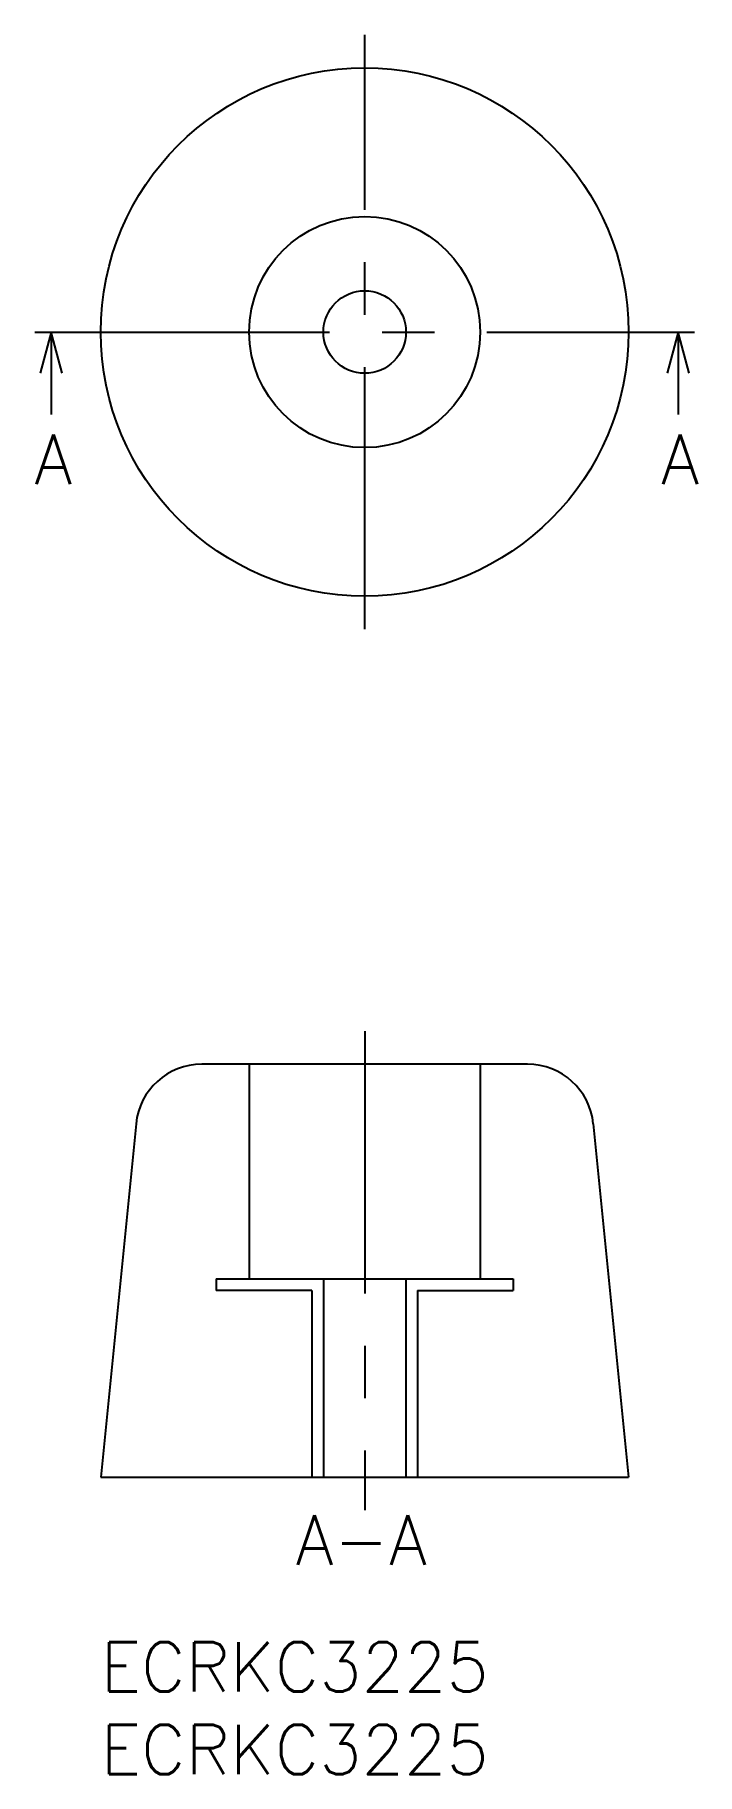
# Model space of a CAD drawing. Extents: x -4 to 36, y -8 to 97.
import ezdxf

# ---------------------------------------------------------------- set-up
doc = ezdxf.new("R2010")
doc.units = 0
doc.header["$LTSCALE"] = 0.5
doc.linetypes.add('CENTER', pattern=[50.8, 31.75, -6.35, 6.35, -6.35])
for name, color, linetype in [('MSM_CENTER', 1, 'CENTER'), ('MSM_CONTINUOUS', 7, 'CONTINUOUS'), ('MSM_PART_NUMBER', 7, 'CONTINUOUS')]:
    doc.layers.add(name, color=color, linetype=linetype)
doc.styles.get("Standard").update_dxf_attribs({"font": 'txt.shx', "height": 3, "bigfont": 'bigfont.shx'})

# ---------------------------------------------------------------- blocks, each defined once
blk = doc.blocks.new('*U2')
at = {"layer": 'MSM_PART_NUMBER'}
blk.add_text('ECRKC3225', height=3, dxfattribs=at).set_placement((0, -3))
blk = doc.blocks.new('*U3')
at = {"layer": 'MSM_PART_NUMBER'}
blk.add_text('ECRKC3225', height=3, dxfattribs=at).set_placement((0, -8))
blk = doc.blocks.new('*U4')
at = {"layer": 'MSM_CONTINUOUS'}
blk.add_text('A-A', height=3, dxfattribs=at).set_placement((11.81, 4.68))
blk = doc.blocks.new('*U5')
at = {"layer": 'MSM_CONTINUOUS'}
blk.add_text('A', height=3, dxfattribs=at).set_placement((33.97, 70.14))
blk = doc.blocks.new('*U6')
at = {"layer": 'MSM_CONTINUOUS'}
blk.add_text('A', height=3, dxfattribs=at).set_placement((-4.03, 70.14))

msp = doc.modelspace()

# ---------------------------------------------------------------- linework, layer by layer
at = {"layer": 'MSM_CENTER'}
for p, q in [((16, 61.35), (16, 97.35)), ((-2, 79.35), (34, 79.35)), ((16, 37), (16, 8))]:
    msp.add_line(p, q, dxfattribs=at)
at = {"layer": 'MSM_CONTINUOUS'}
for p, q in [((-4, 79.35), (-2, 79.35)), ((34, 79.35), (36, 79.35)), ((25.88, 35), (6.12, 35)), ((9, 35), (9, 22)), ((23, 35), (23, 22)), ((2.14, 31.4), (0, 10)), ((29.86, 31.4), (32, 10)), ((7, 22), (7, 21.3)), ((7, 22), (25, 22)), ((12.8, 21.3), (7, 21.3)), ((12.8, 21.3), (12.8, 10)), ((13.5, 22), (13.5, 10)), ((18.5, 22), (18.5, 10)), ((19.2, 21.3), (19.2, 10)), ((19.2, 21.3), (25, 21.3)), ((25, 22), (25, 21.3)), ((0, 10), (32, 10))]:
    msp.add_line(p, q, dxfattribs=at)
for radius in [16, 7, 2.5]:
    msp.add_circle((16, 79.35), radius, dxfattribs=at)
for centre, start, end in [((6.12, 31), 90, 174.2894), ((25.88, 31), 5.7106, 90)]:
    msp.add_arc(centre, 4, start, end, dxfattribs=at)
at = {"layer": 'MSM_PART_NUMBER'}
for p, q in [((-3, 79.35), (-3.67, 76.85)), ((-2.33, 76.85), (-3, 79.35)), ((-3, 79.35), (-3, 74.35)), ((35, 79.35), (34.33, 76.85)), ((35.67, 76.85), (35, 79.35)), ((35, 79.35), (35, 74.35))]:
    msp.add_line(p, q, dxfattribs=at)

# ---------------------------------------------------------------- block references
at = {"layer": 'MSM_CONTINUOUS'}
for name in ['*U6', '*U5', '*U4', '*U2', '*U3']:
    msp.add_blockref(name, (0, 0), dxfattribs=at)

doc.saveas('drawing.dxf')
